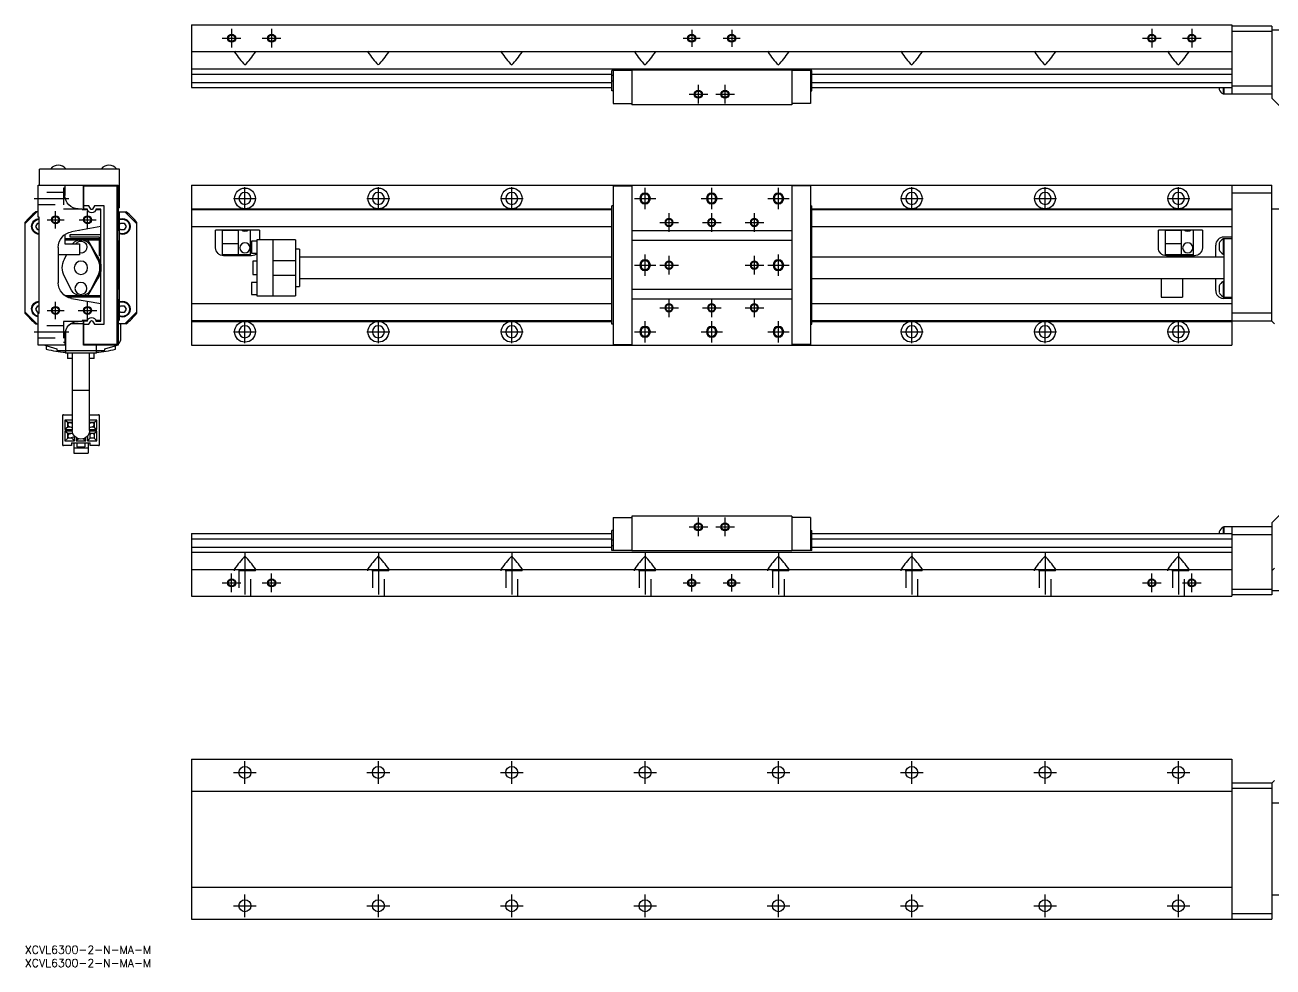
# Model space of a CAD drawing. Extents: x 0 to 755, y -8 to 350.
# Drawn here: x 0 to 468, y -8 to 345.4 of the extents above; entities that cross this region are included whole.
import ezdxf

# ---------------------------------------------------------------- set-up
doc = ezdxf.new("R2010")
doc.units = 0
doc.header["$LTSCALE"] = 0.5
doc.linetypes.add('CENTER', pattern=[50.8, 31.75, -6.35, 6.35, -6.35])
doc.linetypes.add('DASHED', pattern=[19.05, 12.7, -6.35])
for name, color, linetype in [('MSM_CENTER', 1, 'CENTER'), ('MSM_CONTINUOUS', 7, 'CONTINUOUS'), ('MSM_DASHED', 4, 'DASHED'), ('MSM_NARROW', 5, 'CONTINUOUS'), ('MSM_PART_NUMBER', 7, 'CONTINUOUS')]:
    doc.layers.add(name, color=color, linetype=linetype)
doc.styles.get("Standard").update_dxf_attribs({"font": 'txt.shx', "height": 3, "bigfont": 'bigfont.shx'})

msp = doc.modelspace()

# ---------------------------------------------------------------- linework, layer by layer
at = {"layer": 'MSM_CENTER'}
for p, q in [((77.51, 343.88), (77.51, 336.88)), ((92.51, 343.88), (92.51, 336.88)), ((250.01, 343.61), (250.01, 337.15)), ((265.01, 343.61), (265.01, 337.15)), ((422.51, 343.88), (422.51, 336.88)), ((437.51, 343.88), (437.51, 336.88)), ((74.01, 340.38), (81.01, 340.38)), ((89.01, 340.38), (96.01, 340.38)), ((246.78, 340.38), (253.24, 340.38)), ((261.78, 340.38), (268.24, 340.38)), ((419.01, 340.38), (426.01, 340.38)), ((434.01, 340.38), (441.01, 340.38)), ((249.01, 319.38), (256.01, 319.38)), ((252.51, 315.88), (252.51, 322.88)), ((259.01, 319.38), (266.01, 319.38)), ((262.51, 315.88), (262.51, 322.88)), ((82.51, 276.05), (82.51, 284.55)), ((132.51, 276.05), (132.51, 284.55)), ((182.51, 276.05), (182.51, 284.55)), ((232.51, 276.3), (232.51, 284.3)), ((257.51, 276.3), (257.51, 284.3)), ((282.51, 276.3), (282.51, 284.3)), ((332.51, 276.05), (332.51, 284.55)), ((382.51, 276.05), (382.51, 284.55)), ((432.51, 276.05), (432.51, 284.55)), ((3.5, 280.3), (16.5, 280.3)), ((78.26, 280.3), (86.76, 280.3)), ((128.26, 280.3), (136.76, 280.3)), ((178.26, 280.3), (186.76, 280.3)), ((228.51, 280.3), (236.51, 280.3)), ((253.51, 280.3), (261.51, 280.3)), ((278.51, 280.3), (286.51, 280.3)), ((328.26, 280.3), (336.76, 280.3)), ((378.26, 280.3), (386.76, 280.3)), ((428.26, 280.3), (436.76, 280.3)), ((8.27, 272.3), (14.73, 272.3)), ((11.5, 269.07), (11.5, 275.53)), ((20.27, 272.3), (26.73, 272.3)), ((23.5, 269.07), (23.5, 275.53)), ((241.51, 267.8), (241.51, 274.8)), ((257.51, 267.8), (257.51, 274.8)), ((273.51, 267.8), (273.51, 274.8)), ((238.01, 271.3), (245.01, 271.3)), ((254.01, 271.3), (261.01, 271.3)), ((270.01, 271.3), (277.01, 271.3)), ((232.51, 251.3), (232.51, 259.3)), ((241.51, 251.8), (241.51, 258.8)), ((273.51, 251.8), (273.51, 258.8)), ((282.51, 251.3), (282.51, 259.3)), ((228.51, 255.3), (236.51, 255.3)), ((238.01, 255.3), (245.01, 255.3)), ((270.01, 255.3), (277.01, 255.3)), ((278.51, 255.3), (286.51, 255.3)), ((11.5, 235.07), (11.5, 241.53)), ((23.5, 234.8), (23.5, 241.8)), ((238.01, 239.3), (245.01, 239.3)), ((241.51, 235.8), (241.51, 242.8)), ((254.01, 239.3), (261.01, 239.3)), ((257.51, 235.8), (257.51, 242.8)), ((270.01, 239.3), (277.01, 239.3)), ((273.51, 235.8), (273.51, 242.8)), ((8.27, 238.3), (14.73, 238.3)), ((20, 238.3), (27, 238.3)), ((82.51, 226.05), (82.51, 234.55)), ((132.51, 226.05), (132.51, 234.55)), ((182.51, 226.05), (182.51, 234.55)), ((232.51, 226.3), (232.51, 234.3)), ((257.51, 226.3), (257.51, 234.3)), ((282.51, 226.3), (282.51, 234.3)), ((332.51, 226.05), (332.51, 234.55)), ((382.51, 226.05), (382.51, 234.55)), ((432.51, 226.05), (432.51, 234.55)), ((3.5, 230.3), (16.5, 230.3)), ((78.26, 230.3), (86.76, 230.3)), ((128.26, 230.3), (136.76, 230.3)), ((178.26, 230.3), (186.76, 230.3)), ((228.51, 230.3), (236.51, 230.3)), ((253.51, 230.3), (261.51, 230.3)), ((278.51, 230.3), (286.51, 230.3)), ((328.26, 230.3), (336.76, 230.3)), ((378.26, 230.3), (386.76, 230.3)), ((428.26, 230.3), (436.76, 230.3)), ((252.51, 153.59), (252.51, 160.59)), ((262.51, 153.59), (262.51, 160.59)), ((249.01, 157.09), (256.01, 157.09)), ((259.01, 157.09), (266.01, 157.09)), ((82.51, 147.59), (82.51, 129.09)), ((132.51, 147.59), (132.51, 129.09)), ((182.51, 147.59), (182.51, 129.09)), ((232.51, 147.59), (232.51, 129.09)), ((282.51, 147.59), (282.51, 129.09)), ((332.51, 147.59), (332.51, 129.09)), ((382.51, 147.59), (382.51, 129.09)), ((432.51, 147.59), (432.51, 129.09)), ((74.01, 136.09), (81.01, 136.09)), ((77.51, 132.59), (77.51, 139.59)), ((89.01, 136.09), (96.01, 136.09)), ((92.51, 132.59), (92.51, 139.59)), ((246.78, 136.09), (253.24, 136.09)), ((250.01, 132.86), (250.01, 139.32)), ((261.78, 136.09), (268.24, 136.09)), ((265.01, 132.86), (265.01, 139.32)), ((419.01, 136.09), (426.01, 136.09)), ((422.51, 132.59), (422.51, 139.59)), ((434.01, 136.09), (441.01, 136.09)), ((437.51, 132.59), (437.51, 139.59)), ((82.51, 60.75), (82.51, 69.25)), ((132.51, 60.75), (132.51, 69.25)), ((182.51, 60.75), (182.51, 69.25)), ((232.51, 60.75), (232.51, 69.25)), ((282.51, 60.75), (282.51, 69.25)), ((332.51, 60.75), (332.51, 69.25)), ((382.51, 60.75), (382.51, 69.25)), ((432.51, 60.75), (432.51, 69.25)), ((78.26, 65), (86.76, 65)), ((128.26, 65), (136.76, 65)), ((178.26, 65), (186.76, 65)), ((228.26, 65), (236.76, 65)), ((278.26, 65), (286.76, 65)), ((328.26, 65), (336.76, 65)), ((378.26, 65), (386.76, 65)), ((428.26, 65), (436.76, 65)), ((82.51, 10.75), (82.51, 19.25)), ((132.51, 10.75), (132.51, 19.25)), ((182.51, 10.75), (182.51, 19.25)), ((232.51, 10.75), (232.51, 19.25)), ((282.51, 10.75), (282.51, 19.25)), ((332.51, 10.75), (332.51, 19.25)), ((382.51, 10.75), (382.51, 19.25)), ((432.51, 10.75), (432.51, 19.25)), ((78.26, 15), (86.76, 15)), ((128.26, 15), (136.76, 15)), ((178.26, 15), (186.76, 15)), ((228.26, 15), (236.76, 15)), ((278.26, 15), (286.76, 15)), ((328.26, 15), (336.76, 15)), ((378.26, 15), (386.76, 15)), ((428.26, 15), (436.76, 15))]:
    msp.add_line(p, q, dxfattribs=at)
at = {"layer": 'MSM_CONTINUOUS'}
for p, q in [((62.51, 345.38), (452.51, 345.38)), ((62.51, 345.38), (62.51, 321.88)), ((452.51, 345.38), (452.51, 319.38)), ((467.51, 344.88), (452.51, 344.88)), ((467.51, 342.88), (452.51, 342.88)), ((467.51, 344.88), (467.51, 317.88)), ((472.01, 343.38), (467.51, 343.38)), ((62.51, 335.38), (452.51, 335.38)), ((78.77, 335.38), (78.61, 335.25)), ((78.61, 335.25), (78.64, 335.14)), ((86.25, 335.38), (86.41, 335.25)), ((86.41, 335.25), (86.39, 335.14)), ((128.77, 335.38), (128.61, 335.25)), ((128.61, 335.25), (128.64, 335.14)), ((136.25, 335.38), (136.41, 335.25)), ((136.41, 335.25), (136.39, 335.14)), ((178.77, 335.38), (178.61, 335.25)), ((178.61, 335.25), (178.64, 335.14)), ((186.25, 335.38), (186.41, 335.25)), ((186.41, 335.25), (186.39, 335.14)), ((228.77, 335.38), (228.61, 335.25)), ((228.61, 335.25), (228.64, 335.14)), ((236.25, 335.38), (236.41, 335.25)), ((236.41, 335.25), (236.39, 335.14)), ((278.77, 335.38), (278.61, 335.25)), ((278.61, 335.25), (278.64, 335.14)), ((286.25, 335.38), (286.41, 335.25)), ((286.41, 335.25), (286.39, 335.14)), ((328.77, 335.38), (328.61, 335.25)), ((328.61, 335.25), (328.64, 335.14)), ((336.25, 335.38), (336.41, 335.25)), ((336.41, 335.25), (336.39, 335.14)), ((378.77, 335.38), (378.61, 335.25)), ((378.61, 335.25), (378.64, 335.14)), ((386.25, 335.38), (386.41, 335.25)), ((386.41, 335.25), (386.39, 335.14)), ((428.77, 335.38), (428.61, 335.25)), ((428.61, 335.25), (428.64, 335.14)), ((436.25, 335.38), (436.41, 335.25)), ((436.41, 335.25), (436.39, 335.14)), ((62.51, 328.88), (452.51, 328.88)), ((227.51, 328.28), (220.01, 328.28)), ((220.01, 320.68), (220.01, 328.28)), ((220.51, 328.28), (220.51, 315.88)), ((227.51, 328.38), (227.51, 315.38)), ((287.51, 328.38), (227.51, 328.38)), ((287.51, 328.38), (287.51, 315.38)), ((295.01, 328.28), (287.51, 328.28)), ((294.51, 328.28), (294.51, 315.88)), ((295.01, 320.68), (295.01, 328.28)), ((62.51, 326.92), (220.01, 326.92)), ((62.51, 323.85), (220.01, 323.85)), ((220.51, 326.41), (220.01, 326.41)), ((220.51, 324.36), (220.01, 324.36)), ((294.51, 326.41), (295.01, 326.41)), ((294.51, 324.36), (295.01, 324.36)), ((295.01, 326.92), (452.51, 326.92)), ((295.01, 323.85), (452.51, 323.85)), ((62.51, 321.88), (220.01, 321.88)), ((220.51, 320.68), (220.01, 320.68)), ((294.51, 320.68), (295.01, 320.68)), ((295.01, 321.88), (452.51, 321.88)), ((447.86, 321.88), (447.86, 321.17)), ((449.31, 321.88), (449.31, 319.52)), ((449.31, 319.52), (449.51, 319.52)), ((449.51, 321.88), (449.51, 319.38)), ((467.51, 319.38), (449.51, 319.38)), ((467.51, 322.38), (452.51, 322.38)), ((220.51, 315.88), (227.51, 315.88)), ((287.51, 315.38), (227.51, 315.38)), ((294.51, 315.88), (287.51, 315.88)), ((470.51, 314.88), (467.51, 317.88)), ((5.5, 285.3), (5.5, 291.3)), ((35.5, 291.3), (5.5, 291.3)), ((9.65, 291.46), (15.35, 291.46)), ((9.65, 291.46), (9.65, 291.3)), ((15.35, 291.3), (15.35, 291.46)), ((28.65, 291.46), (34.35, 291.46)), ((28.65, 291.46), (28.65, 291.3)), ((34.35, 291.3), (34.35, 291.46)), ((35.5, 276.8), (35.5, 291.3)), ((5, 273.3), (5, 285.3)), ((5, 285.3), (35, 285.3)), ((15, 285.3), (15, 281.4)), ((22, 276.7), (22, 285.3)), ((22.1, 276.3), (22.1, 285.1)), ((22.1, 285.1), (34.5, 285.1)), ((34.5, 285.1), (34.5, 225.5)), ((35, 285.3), (35, 268.1)), ((62.51, 285.3), (62.51, 225.3)), ((62.51, 285.3), (467.51, 285.3)), ((220.51, 285.1), (227.51, 285.1)), ((220.51, 285.1), (220.51, 225.5)), ((227.51, 285.3), (227.51, 225.3)), ((287.51, 285.3), (287.51, 225.3)), ((294.51, 285.1), (287.51, 285.1)), ((294.51, 285.1), (294.51, 225.5)), ((452.51, 285.3), (452.51, 225.3)), ((467.51, 282.3), (452.51, 282.3)), ((467.51, 234.3), (467.51, 285.3)), ((20, 276.4), (21.5, 276.4)), ((21.5, 276.4), (21.5, 276.1)), ((22.1, 276.7), (22, 276.7)), ((23.97, 277.5), (22.1, 277.5)), ((23.42, 276.3), (22.1, 276.3)), ((24.66, 276.3), (23.97, 277.5)), ((26.02, 277.5), (25.34, 276.3)), ((29.7, 277.5), (26.02, 277.5)), ((28.5, 276.3), (26.58, 276.3)), ((28.5, 234.3), (28.5, 276.3)), ((29.7, 233.1), (29.7, 277.5)), ((35.5, 276.8), (35, 276.8)), ((62.51, 276.4), (220.01, 276.4)), ((220.01, 233.1), (220.01, 277.5)), ((220.51, 277.5), (220.01, 277.5)), ((294.51, 277.5), (295.01, 277.5)), ((295.01, 233.1), (295.01, 277.5)), ((295.01, 276.4), (452.51, 276.4)), ((492.51, 276.3), (467.51, 276.3)), ((4.5, 275.3), (0, 270.8)), ((5, 275.3), (4.03, 275.3)), ((5.3, 273.3), (5, 273.3)), ((5.3, 237.3), (5.3, 273.3)), ((21.5, 276.1), (23.46, 276.1)), ((26.54, 276.1), (28.5, 276.1)), ((35.5, 274.8), (35, 275.3)), ((35, 275.3), (37.97, 275.3)), ((35.5, 234.8), (35.5, 274.8)), ((42, 270.8), (37.5, 275.3)), ((62.51, 276.1), (220.01, 276.1)), ((295.01, 276.1), (452.51, 276.1)), ((0, 271.27), (0, 237.33)), ((4.06, 269.8), (4.78, 271.05)), ((4.78, 268.55), (4.06, 269.8)), ((4.78, 271.05), (5.3, 271.05)), ((5.3, 268.55), (4.78, 268.55)), ((17, 266.8), (28.5, 266.8)), ((17, 265.8), (17, 266.8)), ((28.5, 269.74), (17.46, 267.8)), ((20.5, 268.3), (20.29, 268.3)), ((20.5, 268.33), (20.5, 268.3)), ((35, 268.1), (34.65, 268.1)), ((34.65, 268.1), (34.65, 264.5)), ((35.5, 270.56), (35.78, 271.05)), ((35.78, 268.55), (35.5, 269.03)), ((35.78, 271.05), (37.22, 271.05)), ((37.22, 268.55), (35.78, 268.55)), ((37.22, 271.05), (37.94, 269.8)), ((37.94, 269.8), (37.22, 268.55)), ((42, 237.33), (42, 271.27)), ((62.51, 269.74), (220.01, 269.74)), ((88.01, 268.42), (71.51, 268.42)), ((71.51, 261.8), (71.51, 268.42)), ((74.01, 268.42), (74.01, 259.1)), ((80.01, 268.3), (74.01, 268.3)), ((80.01, 268.42), (80.01, 259.1)), ((84.51, 268.42), (84.51, 259.1)), ((88.01, 268.42), (88.01, 264.8)), ((287.51, 268.1), (227.51, 268.1)), ((295.01, 269.74), (452.51, 269.74)), ((441.51, 268.42), (425.01, 268.42)), ((425.01, 261.8), (425.01, 268.42)), ((427.51, 268.42), (427.51, 259.1)), ((433.51, 268.3), (427.51, 268.3)), ((433.51, 268.42), (433.51, 259.1)), ((438.01, 268.42), (438.01, 259.1)), ((441.51, 268.42), (441.51, 261.8)), ((15, 266.76), (15, 263.3)), ((15, 265.3), (28, 265.3)), ((15, 263.3), (20.5, 263.3)), ((15.05, 264.8), (28, 264.8)), ((28, 265.8), (17, 265.8)), ((20.5, 263.3), (20.5, 259.1)), ((23.5, 264.8), (28, 257)), ((24.55, 262.64), (27.21, 257.53)), ((28, 258.8), (28, 265.8)), ((34.65, 264.5), (35, 264.5)), ((35, 264.5), (35, 246.1)), ((80.01, 263.3), (74.01, 263.3)), ((85.01, 264.3), (85.01, 259.8)), ((87.01, 264.3), (85.01, 264.3)), ((87.01, 264.8), (87.01, 243.8)), ((101.51, 264.8), (87.01, 264.8)), ((93.01, 264.8), (93.01, 243.8)), ((101.51, 264.8), (101.51, 243.8)), ((287.51, 264.5), (227.51, 264.5)), ((433.51, 263.3), (427.51, 263.3)), ((446.51, 258.3), (446.51, 262.79)), ((447.86, 263.51), (447.86, 261.09)), ((449.31, 265.16), (449.31, 259.44)), ((449.51, 265.16), (449.31, 265.16)), ((452.51, 265.79), (449.51, 265.79)), ((449.51, 265.3), (452.51, 265.3)), ((449.51, 265.3), (449.51, 243.3)), ((12.5, 261.89), (12.5, 248.7)), ((20.5, 259.1), (12.5, 259.1)), ((14.79, 257.53), (15.61, 259.1)), ((28.5, 258.8), (28, 258.8)), ((84.51, 259.1), (74.01, 259.1)), ((85.01, 258.8), (74.51, 258.8)), ((85.01, 259.8), (87.01, 259.8)), ((103.01, 261.3), (101.51, 261.3)), ((103.01, 261.3), (103.01, 247.3)), ((220.01, 258.3), (103.01, 258.3)), ((449.51, 258.3), (295.01, 258.3)), ((438.01, 259.1), (427.51, 259.1)), ((438.51, 258.8), (428.01, 258.8)), ((449.31, 259.44), (449.51, 259.44)), ((28, 257), (28, 251.59)), ((85.51, 256.8), (85.51, 251.8)), ((87.01, 256.8), (85.51, 256.8)), ((93.01, 257), (101.51, 257)), ((17.45, 245.95), (14.79, 251.07)), ((28, 251.59), (23.5, 243.8)), ((27.21, 251.07), (24.55, 245.95)), ((85.01, 248.8), (85.01, 244.3)), ((87.01, 248.8), (85.01, 248.8)), ((85.51, 251.8), (87.01, 251.8)), ((93.01, 251.59), (101.51, 251.59)), ((103.01, 250.3), (220.01, 250.3)), ((295.01, 250.3), (449.51, 250.3)), ((426.01, 250.3), (426.01, 243.3)), ((434.01, 250.3), (434.01, 243.3)), ((446.51, 245.79), (446.51, 250.3)), ((449.31, 249.16), (449.31, 243.44)), ((449.51, 249.16), (449.31, 249.16)), ((28.5, 243.8), (15.05, 243.8)), ((16.5, 243.8), (16.5, 243.3)), ((35, 246.1), (34.65, 246.1)), ((34.65, 246.1), (34.65, 242.5)), ((85.01, 244.3), (87.01, 244.3)), ((87.01, 243.8), (101.51, 243.8)), ((101.51, 247.3), (103.01, 247.3)), ((287.51, 246.1), (227.51, 246.1)), ((447.86, 247.51), (447.86, 245.09)), ((449.31, 243.44), (449.51, 243.44)), ((4.06, 238.8), (4.78, 240.05)), ((4.78, 237.55), (4.06, 238.8)), ((4.78, 240.05), (5.3, 240.05)), ((28.5, 243.3), (16.05, 243.3)), ((17.46, 242.8), (28.5, 240.85)), ((34.65, 242.5), (35, 242.5)), ((35, 242.5), (35, 225.3)), ((35.5, 239.56), (35.78, 240.05)), ((35.78, 240.05), (37.22, 240.05)), ((37.22, 240.05), (37.94, 238.8)), ((37.94, 238.8), (37.22, 237.55)), ((62.51, 240.85), (220.01, 240.85)), ((287.51, 242.5), (227.51, 242.5)), ((295.01, 240.85), (452.51, 240.85)), ((426.01, 243.3), (434.01, 243.3)), ((449.51, 243.3), (452.51, 243.3)), ((452.51, 242.79), (449.51, 242.79)), ((0, 237.8), (4.5, 233.3)), ((5.3, 237.55), (4.78, 237.55)), ((5, 225.3), (5, 237.3)), ((5, 237.3), (5.3, 237.3)), ((21.5, 234.2), (20, 234.2)), ((23.46, 234.5), (21.5, 234.5)), ((21.5, 234.5), (21.5, 234.2)), ((23.42, 234.3), (21.5, 234.3)), ((22.1, 225.5), (22.1, 234.3)), ((23.97, 233.1), (24.66, 234.29)), ((25.34, 234.29), (26.02, 233.1)), ((28.5, 234.5), (26.54, 234.5)), ((26.58, 234.3), (28.5, 234.3)), ((28.2, 234.5), (28, 234.3)), ((35, 234.3), (35.5, 234.8)), ((35.78, 237.55), (35.5, 238.03)), ((37.22, 237.55), (35.78, 237.55)), ((37.5, 233.3), (42, 237.8)), ((62.51, 234.5), (220.01, 234.5)), ((62.51, 234.2), (220.01, 234.2)), ((295.01, 234.5), (452.51, 234.5)), ((295.01, 234.2), (452.51, 234.2)), ((467.51, 237.3), (452.51, 237.3)), ((467.51, 234.3), (452.51, 234.3)), ((467.51, 234.3), (468.51, 233.3)), ((4.03, 233.3), (5, 233.3)), ((15.22, 230.65), (15.22, 223.3)), ((22, 233.3), (17.14, 233.3)), ((17.14, 233.3), (17.14, 233.3)), ((22, 233.9), (22.1, 233.9)), ((22, 225.3), (22, 233.9)), ((22.1, 233.1), (23.97, 233.1)), ((26.02, 233.1), (29.7, 233.1)), ((37.97, 233.3), (35, 233.3)), ((36, 227.88), (36, 233.3)), ((220.51, 233.1), (220.01, 233.1)), ((294.51, 233.1), (295.01, 233.1)), ((15, 225.3), (5, 225.3)), ((8, 225.05), (8, 223.73)), ((8.17, 224.99), (12, 223.9)), ((15, 229.2), (15, 225.3)), ((35, 225.3), (22, 225.3)), ((34.5, 225.5), (22.1, 225.5)), ((26.78, 223.3), (26.78, 225.3)), ((30, 223.9), (33.83, 224.99)), ((34, 223.73), (34, 225.05)), ((62.51, 225.3), (452.51, 225.3)), ((220.51, 225.5), (227.51, 225.5)), ((294.51, 225.5), (287.51, 225.5)), ((12, 223.9), (12, 223.3)), ((12, 223.3), (30, 223.3)), ((15.18, 223.3), (15.18, 222.3)), ((26.82, 222.3), (15.18, 222.3)), ((16, 222.3), (16, 220.3)), ((17.75, 220.3), (16, 220.3)), ((17.75, 222.3), (17.75, 193.3)), ((24.25, 193.3), (24.25, 222.3)), ((26, 220.3), (24.25, 220.3)), ((26, 220.3), (26, 222.3)), ((26.82, 222.3), (26.82, 223.3)), ((30, 223.3), (30, 223.9)), ((24.25, 208.3), (17.75, 208.3)), ((14.1, 198.9), (14.1, 187.9)), ((14.4, 199.2), (17.75, 199.2)), ((16.05, 196.3), (15, 197.2)), ((17.75, 197.2), (15, 197.2)), ((15, 197.2), (15, 193.65)), ((24.25, 199.2), (27.6, 199.2)), ((27, 197.2), (24.25, 197.2)), ((25.95, 196.3), (27, 197.2)), ((27, 193.65), (27, 197.2)), ((27.9, 187.9), (27.9, 198.9)), ((16.05, 194.55), (15, 193.65)), ((15, 193.65), (17.75, 193.65)), ((15, 193.05), (15, 189.4)), ((16.05, 192.1), (15, 193.05)), ((17.76, 193.05), (15, 193.05)), ((17.55, 196.3), (16.05, 196.3)), ((16.05, 194.55), (16.05, 196.3)), ((16.05, 195.92), (16.42, 196.3)), ((17.11, 194.55), (16.05, 194.55)), ((17.14, 192.1), (16.05, 192.1)), ((16.05, 191.72), (16.42, 192.1)), ((16.05, 190.35), (16.05, 192.1)), ((16.59, 194.7), (17.75, 194.36)), ((17.9, 192.31), (16.6, 191.94)), ((17.75, 195.92), (17.01, 196.14)), ((17.17, 196.3), (17.46, 196.01)), ((17.55, 196.3), (17.75, 196.47)), ((17.55, 195.98), (17.55, 196.3)), ((17.73, 192.26), (17.88, 192.39)), ((24.45, 192.1), (24.12, 192.39)), ((27, 193.05), (24.24, 193.05)), ((24.45, 196.3), (24.25, 196.47)), ((24.99, 196.14), (24.25, 195.92)), ((24.25, 194.36), (25.41, 194.7)), ((24.25, 193.65), (27, 193.65)), ((24.45, 196.3), (24.45, 195.98)), ((25.95, 196.3), (24.45, 196.3)), ((24.45, 190.35), (24.45, 192.1)), ((25.95, 192.1), (24.45, 192.1)), ((24.45, 191.72), (24.82, 192.1)), ((24.54, 196.01), (24.82, 196.3)), ((25.95, 194.55), (24.89, 194.55)), ((25.57, 196.3), (25.95, 195.92)), ((25.57, 192.1), (25.95, 191.72)), ((25.95, 196.3), (25.95, 194.55)), ((25.95, 194.55), (27, 193.65)), ((25.95, 192.1), (27, 193.05)), ((25.95, 192.1), (25.95, 190.35)), ((27, 189.4), (27, 193.05)), ((17.5, 187.6), (14.4, 187.6)), ((16.05, 190.35), (15, 189.4)), ((15, 189.4), (18.6, 189.4)), ((17.55, 190.35), (16.05, 190.35)), ((17, 190.5), (18.72, 190.98)), ((17.5, 188.6), (24.5, 188.6)), ((17.5, 188.6), (17.5, 187.6)), ((17.55, 190.65), (17.55, 190.35)), ((17.55, 190.35), (18.6, 189.4)), ((18.3, 188.6), (18.3, 184.8)), ((18.6, 189.4), (18.6, 190.95)), ((19.2, 190.59), (19.2, 189.4)), ((20.07, 190.18), (19.2, 189.4)), ((19.2, 189.4), (22.8, 189.4)), ((19.5, 188.6), (19.5, 187.1)), ((21.93, 190.18), (22.8, 189.4)), ((22.5, 188.6), (22.5, 187.1)), ((22.8, 189.4), (22.8, 190.59)), ((23.4, 191.1), (23.4, 189.4)), ((24.45, 190.35), (23.4, 189.4)), ((23.4, 189.4), (27, 189.4)), ((23.7, 188.6), (23.7, 184.8)), ((25.95, 190.35), (24.45, 190.35)), ((24.5, 187.6), (24.5, 188.6)), ((27.6, 187.6), (24.5, 187.6)), ((25.95, 190.35), (27, 189.4)), ((18.3, 186.71), (23.7, 186.71)), ((18.3, 184.8), (23.7, 184.8)), ((19.5, 187.1), (22.5, 187.1)), ((220.51, 160.59), (220.51, 148.19)), ((220.51, 160.59), (227.51, 160.59)), ((287.51, 161.09), (227.51, 161.09)), ((227.51, 161.09), (227.51, 148.09)), ((287.51, 161.09), (287.51, 148.09)), ((294.51, 160.59), (287.51, 160.59)), ((294.51, 160.59), (294.51, 148.19)), ((467.51, 158.59), (470.51, 161.59)), ((62.51, 154.59), (62.51, 131.09)), ((62.51, 154.59), (220.01, 154.59)), ((220.51, 155.79), (220.01, 155.79)), ((220.01, 148.19), (220.01, 155.79)), ((294.51, 155.79), (295.01, 155.79)), ((295.01, 148.19), (295.01, 155.79)), ((295.01, 154.59), (452.51, 154.59)), ((447.86, 155.3), (447.86, 154.59)), ((449.31, 156.95), (449.31, 154.59)), ((449.51, 156.95), (449.31, 156.95)), ((467.51, 157.09), (449.51, 157.09)), ((449.51, 157.09), (449.51, 154.59)), ((452.51, 157.09), (452.51, 131.09)), ((467.51, 158.59), (467.51, 131.59)), ((62.51, 152.63), (220.01, 152.63)), ((220.51, 152.11), (220.01, 152.11)), ((220.51, 150.06), (220.01, 150.06)), ((294.51, 152.11), (295.01, 152.11)), ((294.51, 150.06), (295.01, 150.06)), ((295.01, 152.63), (452.51, 152.63)), ((467.51, 154.09), (452.51, 154.09)), ((62.51, 149.55), (220.01, 149.55)), ((62.51, 147.59), (452.51, 147.59)), ((227.51, 148.19), (220.01, 148.19)), ((287.51, 148.09), (227.51, 148.09)), ((295.01, 148.19), (287.51, 148.19)), ((295.01, 149.55), (452.51, 149.55)), ((62.51, 141.09), (452.51, 141.09)), ((78.61, 141.22), (78.64, 141.33)), ((78.77, 141.09), (78.61, 141.22)), ((86.25, 141.09), (86.41, 141.22)), ((86.41, 141.22), (86.39, 141.33)), ((128.61, 141.22), (128.64, 141.33)), ((128.77, 141.09), (128.61, 141.22)), ((136.25, 141.09), (136.41, 141.22)), ((136.41, 141.22), (136.39, 141.33)), ((178.61, 141.22), (178.64, 141.33)), ((178.77, 141.09), (178.61, 141.22)), ((186.25, 141.09), (186.41, 141.22)), ((186.41, 141.22), (186.39, 141.33)), ((228.61, 141.22), (228.64, 141.33)), ((228.77, 141.09), (228.61, 141.22)), ((236.25, 141.09), (236.41, 141.22)), ((236.41, 141.22), (236.39, 141.33)), ((278.61, 141.22), (278.64, 141.33)), ((278.77, 141.09), (278.61, 141.22)), ((286.25, 141.09), (286.41, 141.22)), ((286.41, 141.22), (286.39, 141.33)), ((328.61, 141.22), (328.64, 141.33)), ((328.77, 141.09), (328.61, 141.22)), ((336.25, 141.09), (336.41, 141.22)), ((336.41, 141.22), (336.39, 141.33)), ((378.61, 141.22), (378.64, 141.33)), ((378.77, 141.09), (378.61, 141.22)), ((386.25, 141.09), (386.41, 141.22)), ((386.41, 141.22), (386.39, 141.33)), ((428.61, 141.22), (428.64, 141.33)), ((428.77, 141.09), (428.61, 141.22)), ((436.25, 141.09), (436.41, 141.22)), ((436.41, 141.22), (436.39, 141.33)), ((467.51, 140.59), (468.51, 141.59)), ((62.51, 131.09), (452.51, 131.09)), ((467.51, 133.59), (452.51, 133.59)), ((467.51, 131.59), (452.51, 131.59)), ((492.41, 133.09), (467.51, 133.09)), ((62.51, 70), (452.51, 70)), ((62.51, 70), (62.51, 10)), ((452.51, 70), (452.51, 10)), ((467.51, 61), (452.51, 61)), ((467.51, 61), (468.51, 62)), ((467.51, 61), (467.51, 10)), ((62.51, 58), (452.51, 58)), ((467.51, 59), (452.51, 59)), ((492.41, 53.5), (467.51, 53.5)), ((62.51, 22), (452.51, 22)), ((492.51, 19), (467.51, 19)), ((62.51, 10), (467.51, 10)), ((467.51, 12), (452.51, 12))]:
    msp.add_line(p, q, dxfattribs=at)
for centre, radius in [((77.51, 340.38), 1.23), ((92.51, 340.38), 1.23), ((250.01, 340.38), 1.23), ((265.01, 340.38), 1.23), ((422.51, 340.38), 1.23), ((437.51, 340.38), 1.23), ((252.51, 319.38), 1.23), ((262.51, 319.38), 1.23), ((82.51, 280.3), 3.9), ((132.51, 280.3), 3.9), ((182.51, 280.3), 3.9), ((332.51, 280.3), 3.9), ((382.51, 280.3), 3.9), ((432.51, 280.3), 3.9), ((11.5, 272.3), 1.23), ((23.5, 272.3), 1.23), ((11.5, 238.3), 1.23), ((23.5, 238.3), 1.23), ((82.51, 230.3), 3.9), ((132.51, 230.3), 3.9), ((182.51, 230.3), 3.9), ((332.51, 230.3), 3.9), ((382.51, 230.3), 3.9), ((432.51, 230.3), 3.9), ((252.51, 157.09), 1.23), ((262.51, 157.09), 1.23), ((77.51, 136.09), 1.23), ((92.51, 136.09), 1.23), ((250.01, 136.09), 1.23), ((265.01, 136.09), 1.23), ((422.51, 136.09), 1.23), ((437.51, 136.09), 1.23), ((82.51, 65), 2.25), ((132.51, 65), 2.25), ((182.51, 65), 2.25), ((232.51, 65), 2.25), ((282.51, 65), 2.25), ((332.51, 65), 2.25), ((382.51, 65), 2.25), ((432.51, 65), 2.25), ((82.51, 15), 2.25), ((132.51, 15), 2.25), ((182.51, 15), 2.25), ((232.51, 15), 2.25), ((282.51, 15), 2.25), ((332.51, 15), 2.25), ((382.51, 15), 2.25), ((432.51, 15), 2.25)]:
    msp.add_circle(centre, radius, dxfattribs=at)
at = {"layer": 'MSM_CONTINUOUS', "extrusion": (0, 0, -1)}
for centre, radius in [((-82.51, 280.3), 2.25), ((-132.51, 280.3), 2.25), ((-182.51, 280.3), 2.25), ((-232.51, 280.3), 1.62), ((-257.51, 280.3), 1.62), ((-282.51, 280.3), 1.62), ((-332.51, 280.3), 2.25), ((-382.51, 280.3), 2.25), ((-432.51, 280.3), 2.25), ((-241.51, 271.3), 1.23), ((-257.51, 271.3), 1.23), ((-273.51, 271.3), 1.23), ((-82.51, 261.8), 1.9), ((-436.01, 261.8), 1.9), ((-21, 254.3), 2.5), ((-232.51, 255.3), 1.62), ((-241.51, 255.3), 1.23), ((-273.51, 255.3), 1.23), ((-282.51, 255.3), 1.62), ((-21, 246.55), 2.25), ((-241.51, 239.3), 1.23), ((-257.51, 239.3), 1.23), ((-273.51, 239.3), 1.23), ((-82.51, 230.3), 2.25), ((-132.51, 230.3), 2.25), ((-182.51, 230.3), 2.25), ((-232.51, 230.3), 1.62), ((-257.51, 230.3), 1.62), ((-282.51, 230.3), 1.62), ((-332.51, 230.3), 2.25), ((-382.51, 230.3), 2.25), ((-432.51, 230.3), 2.25)]:
    msp.add_circle(centre, radius, dxfattribs=at)
at = {"layer": 'MSM_CONTINUOUS'}
for centre, radius, start, end in [((108.89, 355.84), 36.66, 214.3736, 223.9772), ((56.13, 355.84), 36.66, 316.0228, 325.6264), ((158.89, 355.84), 36.66, 214.3736, 223.9772), ((106.13, 355.84), 36.66, 316.0228, 325.6264), ((208.89, 355.84), 36.66, 214.3736, 223.9772), ((156.13, 355.84), 36.66, 316.0228, 325.6264), ((258.89, 355.84), 36.66, 214.3736, 223.9772), ((206.13, 355.84), 36.66, 316.0228, 325.6264), ((308.89, 355.84), 36.66, 214.3736, 223.9772), ((256.13, 355.84), 36.66, 316.0228, 325.6264), ((358.89, 355.84), 36.66, 214.3736, 223.9772), ((306.13, 355.84), 36.66, 316.0228, 325.6264), ((408.89, 355.84), 36.66, 214.3736, 223.9772), ((356.13, 355.84), 36.66, 316.0228, 325.6264), ((458.89, 355.84), 36.66, 214.3736, 223.9772), ((406.13, 355.84), 36.66, 316.0228, 325.6264), ((450.89, 322.37), 3.25, 201.5574, 241.0598), ((12.5, 289.1), 3.7, 90, 140.3692), ((12.5, 289.1), 3.7, 39.6308, 90), ((31.5, 289.1), 3.7, 90, 140.3692), ((31.5, 289.1), 3.7, 39.6308, 90), ((21, 254.3), 27, 128.9424, 141.0576), ((21, 254.3), 27, 38.9424, 51.0576), ((449.51, 262.79), 3, 90, 180), ((450.89, 262.31), 3.25, 118.9402, 158.4426), ((450.89, 262.28), 3.25, 201.5574, 241.0598), ((450.89, 246.31), 3.25, 118.9402, 158.4426), ((449.51, 245.79), 3, 180, 265.3245), ((450.89, 246.28), 3.25, 201.5574, 241.0598), ((21, 254.3), 27, 218.9424, 231.0576), ((21, 254.3), 27, 308.9424, 321.0576), ((9, 227.88), 3, 239.3478, 254.0042), ((33, 227.88), 3, 285.9958, 300.6522), ((33, 227.88), 3, 311.8103, 0), ((21, 282.3), 60, 257.4867, 264.4336), ((21, 282.3), 60, 275.5664, 282.5133), ((14.4, 198.9), 0.3, 90, 180), ((27.6, 198.9), 0.3, 0, 90), ((16.8, 195.42), 0.75, 73.4791, 253.4791), ((16.8, 191.22), 0.75, 105.6242, 285.6242), ((25.2, 195.42), 0.75, 286.5209, 106.5209), ((14.4, 187.9), 0.3, 180, 270), ((27.6, 187.9), 0.3, 270, 0), ((450.89, 154.1), 3.25, 118.9402, 158.4426), ((108.89, 120.64), 36.66, 136.0228, 145.6264), ((56.13, 120.64), 36.66, 34.3736, 43.9772), ((158.89, 120.64), 36.66, 136.0228, 145.6264), ((106.13, 120.64), 36.66, 34.3736, 43.9772), ((208.89, 120.64), 36.66, 136.0228, 145.6264), ((156.13, 120.64), 36.66, 34.3736, 43.9772), ((258.89, 120.64), 36.66, 136.0228, 145.6264), ((206.13, 120.64), 36.66, 34.3736, 43.9772), ((308.89, 120.64), 36.66, 136.0228, 145.6264), ((256.13, 120.64), 36.66, 34.3736, 43.9772), ((358.89, 120.64), 36.66, 136.0228, 145.6264), ((306.13, 120.64), 36.66, 34.3736, 43.9772), ((408.89, 120.64), 36.66, 136.0228, 145.6264), ((356.13, 120.64), 36.66, 34.3736, 43.9772), ((458.89, 120.64), 36.66, 136.0228, 145.6264), ((406.13, 120.64), 36.66, 34.3736, 43.9772)]:
    msp.add_arc(centre, radius, start, end, dxfattribs=at)
at = {"layer": 'MSM_CONTINUOUS', "extrusion": (0, 0, -1)}
for centre, radius, start, end in [((-20, 281.4), 5, 270, 0), ((-25, 276.5), 1.59, 187.2353, 352.7647), ((-25, 276.5), 0.388, 209.9865, 330.0135), ((-5.5, 269.8), 3, 273.8226, 86.1774), ((-5.5, 269.8), 2.75, 274.1706, 85.8294), ((-36.5, 269.8), 3, 70.5288, 289.4712), ((-36.5, 269.8), 2.75, 68.6763, 291.3237), ((-18.5, 261.89), 6, 0, 80), ((-82.51, 269.8), 1.9, 226.3793, 313.6207), ((-436.01, 269.8), 1.9, 226.3793, 313.6207), ((-14, 262.3), 2.86, 110.4659, 119.0583), ((-18.05, 259.6), 6, 59.4911, 60.0438), ((-21, 260.8), 4, 38.6822, 152.5136), ((-21, 262.05), 2.25, 33.749, 282.8396), ((-28, 262.3), 2.86, 60.9417, 90), ((-21, 254.3), 7, 332.5136, 27.4864), ((-21, 254.3), 7.5, 141.3733, 218.6267), ((-21, 254.3), 7, 152.5136, 207.4864), ((-74.51, 261.8), 3, 270, 0), ((-85.01, 261.8), 3, 228.1897, 270), ((-428.01, 261.8), 3, 270, 0), ((-438.51, 261.8), 3, 180, 270), ((-18.5, 248.7), 6, 280, 0), ((-18.5, 248.77), 6, 294.0962, 303.9498), ((-14, 246.3), 2.86, 243.9703, 245.3117), ((-21, 247.8), 4, 207.4864, 332.5136), ((-28, 246.3), 2.86, 259.9315, 299.0583), ((-5.5, 238.8), 3, 279.5941, 86.1774), ((-5.5, 238.8), 2.75, 280.4757, 85.8294), ((-36.5, 238.8), 3, 70.5288, 289.4712), ((-36.5, 238.8), 2.75, 68.6763, 291.3237), ((-449.51, 245.79), 3, 270, 274.6755), ((-20, 229.2), 5, 0, 90), ((-25, 234.1), 1.59, 7.2353, 172.7647), ((-25, 234.1), 0.388, 29.9865, 150.0135), ((-21, 193.3), 3.25, 180, 360)]:
    msp.add_arc(centre, radius, start, end, dxfattribs=at)
at = {"layer": 'MSM_DASHED'}
for p, q in [((14.5, 282.55), (5, 282.55)), ((14.5, 284.2), (14.5, 276.4)), ((15, 284.2), (14.5, 284.2)), ((5, 278.05), (14.5, 278.05)), ((14.5, 276.4), (20, 276.4)), ((14.5, 234.2), (14.5, 226.4)), ((20, 234.2), (14.5, 234.2)), ((14.5, 232.55), (5, 232.55)), ((5, 228.05), (14.5, 228.05)), ((14.5, 226.4), (15, 226.4)), ((78.61, 140.59), (78.61, 141.22)), ((86.41, 140.59), (78.61, 140.59)), ((80.26, 140.59), (80.26, 131.09)), ((84.76, 131.09), (84.76, 140.59)), ((86.41, 140.59), (86.41, 141.22)), ((128.61, 140.59), (128.61, 141.22)), ((136.41, 140.59), (128.61, 140.59)), ((130.26, 140.59), (130.26, 131.09)), ((134.76, 131.09), (134.76, 140.59)), ((136.41, 140.59), (136.41, 141.22)), ((178.61, 140.59), (178.61, 141.22)), ((186.41, 140.59), (178.61, 140.59)), ((180.26, 140.59), (180.26, 131.09)), ((184.76, 131.09), (184.76, 140.59)), ((186.41, 140.59), (186.41, 141.22)), ((228.61, 140.59), (228.61, 141.22)), ((236.41, 140.59), (228.61, 140.59)), ((230.26, 140.59), (230.26, 131.09)), ((234.76, 131.09), (234.76, 140.59)), ((236.41, 140.59), (236.41, 141.22)), ((278.61, 140.59), (278.61, 141.22)), ((286.41, 140.59), (278.61, 140.59)), ((280.26, 140.59), (280.26, 131.09)), ((284.76, 131.09), (284.76, 140.59)), ((286.41, 140.59), (286.41, 141.22)), ((328.61, 140.59), (328.61, 141.22)), ((336.41, 140.59), (328.61, 140.59)), ((330.26, 140.59), (330.26, 131.09)), ((334.76, 131.09), (334.76, 140.59)), ((336.41, 140.59), (336.41, 141.22)), ((378.61, 140.59), (378.61, 141.22)), ((386.41, 140.59), (378.61, 140.59)), ((380.26, 140.59), (380.26, 131.09)), ((384.76, 131.09), (384.76, 140.59)), ((386.41, 140.59), (386.41, 141.22)), ((428.61, 140.59), (428.61, 141.22)), ((436.41, 140.59), (428.61, 140.59)), ((430.26, 140.59), (430.26, 131.09)), ((434.76, 131.09), (434.76, 140.59)), ((436.41, 140.59), (436.41, 141.22))]:
    msp.add_line(p, q, dxfattribs=at)
at = {"layer": 'MSM_NARROW'}
for centre in [(77.51, 340.38), (92.51, 340.38), (250.01, 340.38), (265.01, 340.38), (422.51, 340.38), (437.51, 340.38), (252.51, 319.38), (262.51, 319.38), (11.5, 272.3), (23.5, 272.3), (11.5, 238.3), (23.5, 238.3), (252.51, 157.09), (262.51, 157.09), (77.51, 136.09), (92.51, 136.09), (250.01, 136.09), (265.01, 136.09), (422.51, 136.09), (437.51, 136.09)]:
    msp.add_circle(centre, 1.5, dxfattribs=at)
at = {"layer": 'MSM_NARROW', "extrusion": (0, 0, -1)}
for centre, radius in [((-232.51, 280.3), 2), ((-257.51, 280.3), 2), ((-282.51, 280.3), 2), ((-241.51, 271.3), 1.5), ((-257.51, 271.3), 1.5), ((-273.51, 271.3), 1.5), ((-232.51, 255.3), 2), ((-241.51, 255.3), 1.5), ((-273.51, 255.3), 1.5), ((-282.51, 255.3), 2), ((-241.51, 239.3), 1.5), ((-257.51, 239.3), 1.5), ((-273.51, 239.3), 1.5), ((-232.51, 230.3), 2), ((-257.51, 230.3), 2), ((-282.51, 230.3), 2)]:
    msp.add_circle(centre, radius, dxfattribs=at)

# ---------------------------------------------------------------- texts
at = {"layer": 'MSM_PART_NUMBER'}
for p in [(0, -3), (0, -8)]:
    msp.add_text('XCVL6300-2-N-MA-M', height=3, dxfattribs=at).set_placement(p)

doc.saveas('drawing.dxf')
